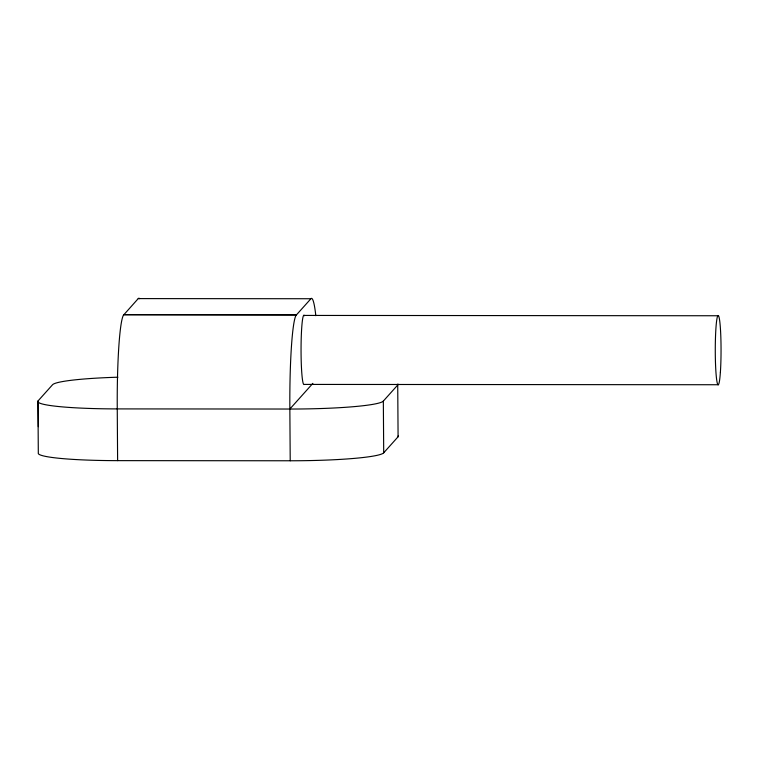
<?xml version="1.0" encoding="UTF-8"?>
<svg xmlns="http://www.w3.org/2000/svg" width="759" height="759" viewBox="0 0 759 759"><rect width="100%" height="100%" fill="white"/><g stroke="black" fill="none" stroke-linecap="round" stroke-linejoin="round"><path stroke-width="1.14" d="M38.329 426.681L38.149 400.809L52.542 384.756A86.602 7.998 -0.4 0 1 117.911 377.204M310.829 298.837L296.446 314.881L123.85 314.748L138.233 298.6L310.829 298.733A86.602 7.22 -90 0 1 315.82 315.687M37.95 401.862L38.311 453.597A86.602 7.998 -0.4 0 0 117.617 460.637L290.213 460.77L289.853 409.035L312.869 383.361M383.703 452.819L383.342 401.075L397.725 385.031L398.086 436.776L383.703 452.819A86.602 7.998 -0.4 0 1 290.213 460.77M117.617 460.637L117.256 408.902A86.602 7.22 -90 0 1 123.85 314.653L296.446 314.881M303.695 315.431L717.929 315.753M718.412 384.737L304.179 384.415A34.639 2.884 -90 0 1 301.057 348.599A34.639 2.884 -90 0 1 304.454 315.772M383.342 401.075A86.602 7.998 -0.4 0 1 289.853 409.035L117.256 408.902A86.602 7.998 -0.4 0 1 38.149 400.809M398.086 436.776L398.058 436.776A86.573 7.998 -0.4 0 0 398.257 435.723M289.853 409.035A86.602 7.22 -90 0 1 296.446 314.786M397.896 383.988A86.573 7.998 -0.4 0 1 397.697 385.031M138.233 298.6A86.602 7.22 -90 0 1 139.647 298.695M720.376 372.365A34.639 2.884 -90 0 0 718.688 316.095A34.639 2.884 -90 0 0 715.462 362.271A34.639 2.884 -90 0 0 720.376 372.365"/></g></svg>
